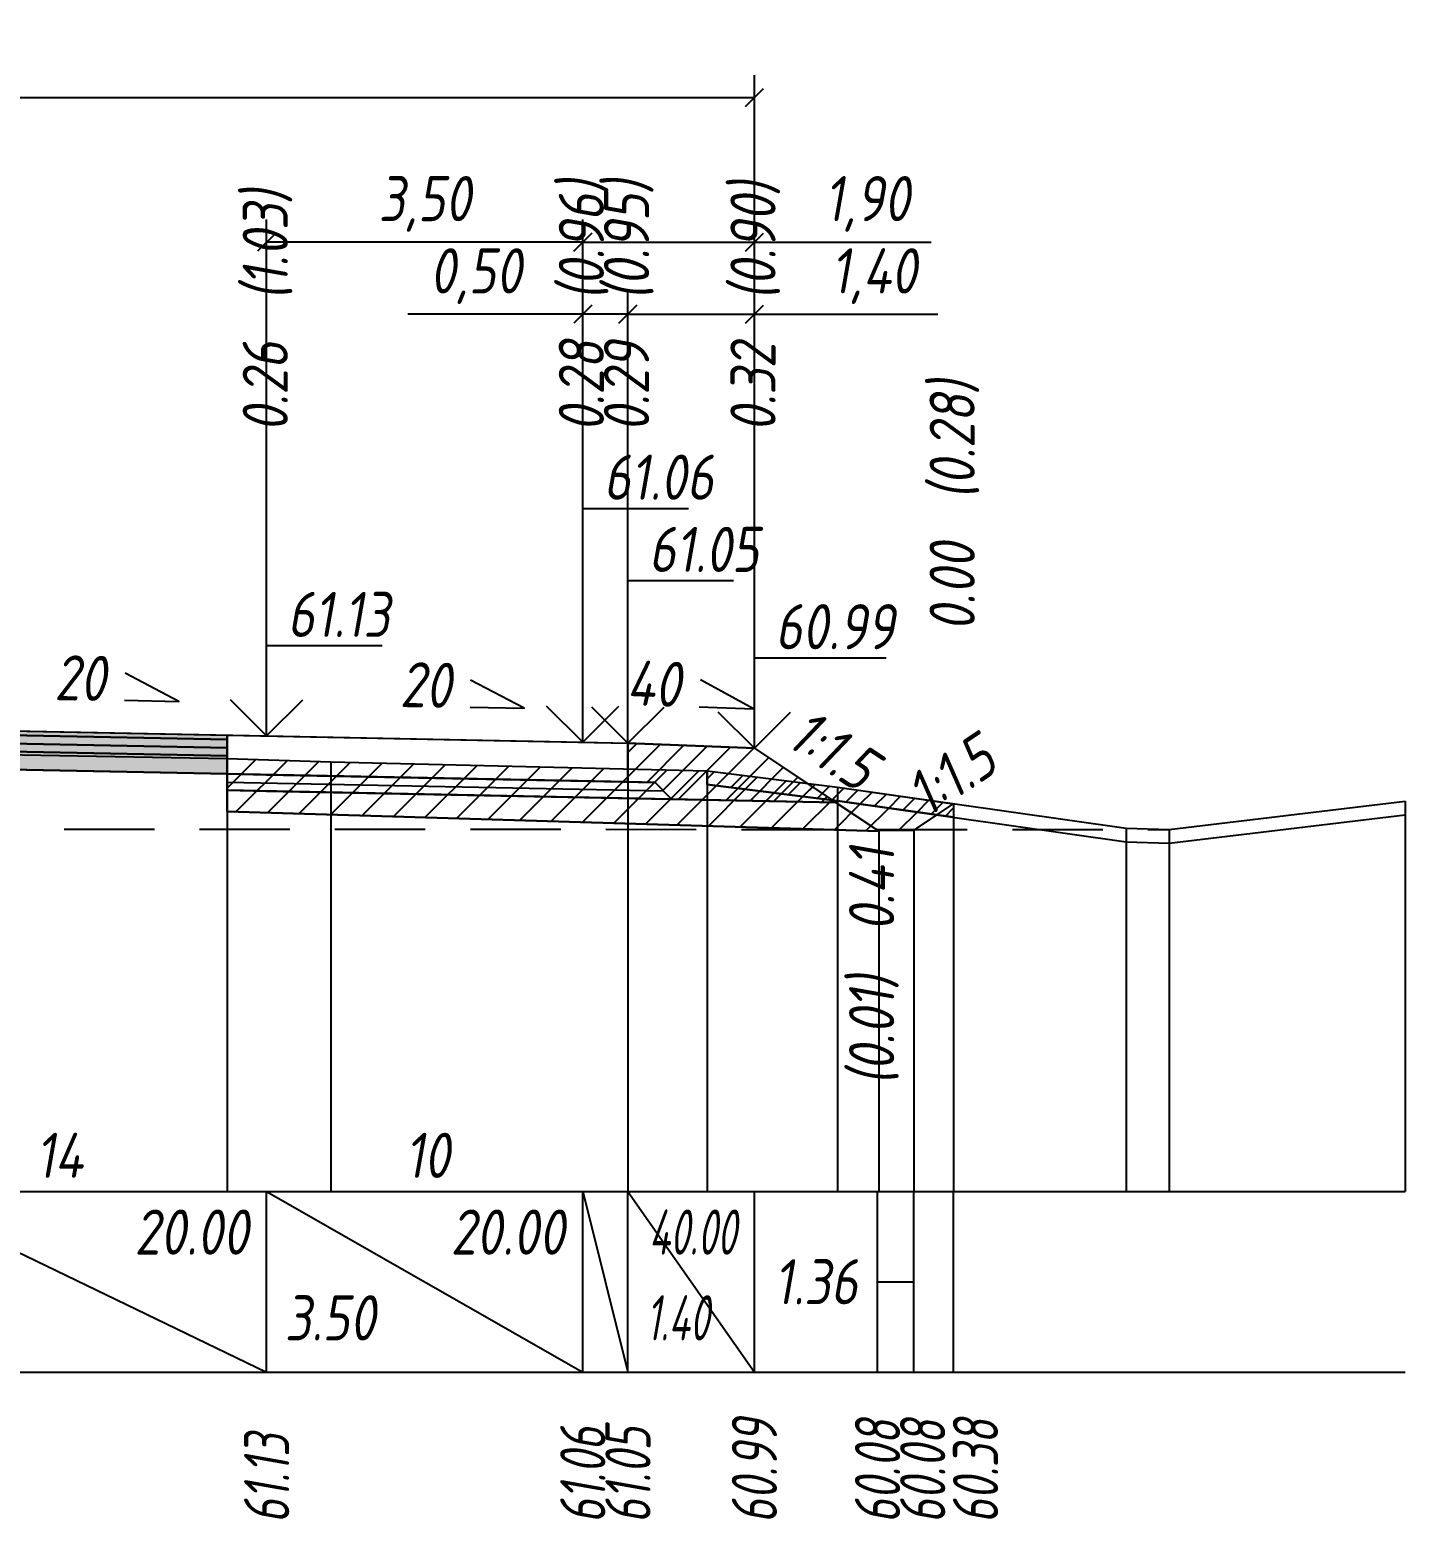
# Model space of a CAD drawing. Extents: x -717 to 1451, y -133302 to 233.
# Drawn here: x 167.1 to 243.2, y -59229.2 to -59146.7 of the extents above; entities that cross this region are included whole.
import ezdxf
from ezdxf.enums import TextEntityAlignment as Align

# ---------------------------------------------------------------- set-up
doc = ezdxf.new("R2010")
doc.units = 0
doc.linetypes.add('штриховая', pattern=[0.75, 0.5, -0.25])
for name, color, linetype in [('Интерполированный поперечник', 2, 'Continuous'), ('Код_514', 1, 'Continuous'), ('Контур_0', 7, 'Continuous'), ('Контур_2521', 7, 'Continuous'), ('Контур_2564', 7, 'Continuous'), ('Контур_2660', 7, 'Continuous'), ('Контур_2665', 7, 'Continuous'), ('Контур_400', 7, 'Continuous'), ('Контур_508', 7, 'Continuous'), ('Контур_512', 7, 'Continuous'), ('Контур_513', 7, 'Continuous'), ('Контур_818', 7, 'Continuous'), ('Красный поперечник', 1, 'Continuous'), ('Объём_2501', 7, 'Continuous'), ('Объём_2564', 7, 'Continuous'), ('Объём_2650', 7, 'Continuous'), ('Объём_2660', 7, 'Continuous'), ('Объём_2661', 7, 'Continuous'), ('Объём_2662', 7, 'Continuous'), ('Объём_2663', 7, 'Continuous'), ('Объём_2664', 7, 'Continuous'), ('Объём_2665', 7, 'Continuous'), ('Объём_2666', 7, 'Continuous'), ('Объём_2667', 7, 'Continuous'), ('Объём_2668', 7, 'Continuous'), ('Объём_2669', 7, 'Continuous'), ('Объём_2675', 7, 'Continuous'), ('Объём_2753', 7, 'Continuous'), ('Откосы', 7, 'Continuous'), ('Отметки покрытия', 7, 'Continuous'), ('Рабочие отметки', 7, 'Continuous'), ('Рабочие отметки доп.', 7, 'Continuous'), ('Слои выравнивания', 7, 'Continuous'), ('Таблица', 7, 'Continuous'), ('Уклоны проезжей части', 7, 'Continuous'), ('Черный поперечник', 3, 'Continuous')]:
    doc.layers.add(name, color=color, linetype=linetype)
for name, color, linetype, true_color in [('Контур_2540', 2, 'Continuous', 0xffff00), ('Контур_2560', 2, 'Continuous', 0xffff00), ('Контур_2561', 7, 'Continuous', 0xff8040), ('Контур_2562', 3, 'Continuous', 0x00ff00), ('Контур_2563', 7, 'Continuous', 0xff8000), ('Контур_2570', 7, 'Continuous', 0x80ff00), ('Контур_2725', 7, 'Continuous', 0x323232), ('Контур_2736', 4, 'Continuous', 0x00ffff), ('Контур_2737', 4, 'Continuous', 0x00ffff), ('Контур_2738', 4, 'Continuous', 0x00ffff), ('Контур_2739', 4, 'Continuous', 0x00ffff), ('Контур_2741', 4, 'Continuous', 0x00ffff), ('Контур_2742', 4, 'Continuous', 0x00ffff), ('Контур_2743', 4, 'Continuous', 0x00ffff), ('Контур_2744', 7, 'Continuous', 0xa4ffff), ('Контур_2745', 7, 'Continuous', 0xa4ffff), ('Контур_2747', 4, 'Continuous', 0x00ffff), ('Контур_2748', 4, 'Continuous', 0x00ffff), ('Контур_2749', 4, 'Continuous', 0x00ffff), ('Контур_2750', 4, 'Continuous', 0x00ffff), ('Контур_2751', 4, 'Continuous', 0x00ffff), ('Контур_2752', 4, 'Continuous', 0x00ffff), ('Контур_2760', 7, 'Continuous', 0x323232), ('Контур_2761', 7, 'Continuous', 0x323232), ('Контур_2762', 7, 'Continuous', 0x323232), ('Контур_2763', 7, 'Continuous', 0x323232), ('Контур_402', 7, 'Continuous', 0xff6464), ('Контур_703', 4, 'Continuous', 0x00ffff), ('Контур_705', 4, 'Continuous', 0x00ffff), ('Контур_707', 4, 'Continuous', 0x00ffff), ('Контур_720', 131, 'Continuous', 0xaaffff), ('Объём_2500', 7, 'Continuous', 0xc0c0c0), ('Объём_2520', 7, 'Continuous', 0x80ffff), ('Объём_2540', 2, 'Continuous', 0xffff00), ('Объём_2560', 2, 'Continuous', 0xffff00), ('Объём_2561', 7, 'Continuous', 0xff8040), ('Объём_2562', 3, 'Continuous', 0x00ff00), ('Объём_2563', 7, 'Continuous', 0xff8000), ('Объём_2570', 7, 'Continuous', 0x80ff00), ('Объём_2600', 7, 'Continuous', 0x808000), ('Объём_2746', 2, 'Continuous', 0xffff00)]:
    doc.layers.add(name, color=color, linetype=linetype, true_color=true_color)
doc.styles.get("Standard").update_dxf_attribs({"font": 'txt', "height": 2.5})
doc.styles.add('М', font='romand.shx', dxfattribs={"width": 0.8, "oblique": 10, "height": 2.5})
doc.dimstyles.new('ISO-25', dxfattribs={"dimtxt": 2.5, "dimasz": 2.5, "dimexe": 1.25, "dimexo": 0.625, "dimtad": 1, "dimtxsty": 'Standard', "dimcen": 2.5, "dimadec": 0, "dimazin": 0, "dimtfac": 1, "dimtmove": 0, "dimatfit": 3, "dimfxl": 1, "dimarcsym": 0})

# ---------------------------------------------------------------- blocks, each defined once
blk = doc.blocks.new('_Oblique')
at = {"color": 0, "linetype": 'ByBlock', "lineweight": -2}
blk.add_line((-0.5, -0.5), (0.5, 0.5), dxfattribs=at)
blk = doc.blocks.new('*D1414')
at = {"color": 0, "lineweight": -2, "transparency": 16777216}
for p, q in [((200.194, -59185.613), (200.194, -59161.173)), ((207.194, -59185.893), (207.194, -59161.173)), ((200.194, -59162.423), (207.194, -59162.423)), ((207.194, -59162.423), (217.354, -59162.423))]:
    blk.add_line(p, q, dxfattribs=at)
at = {"layer": 'Defpoints', "color": 0, "transparency": 16777216}
for p in [(207.194, -59162.423), (200.194, -59186.238), (207.194, -59186.518)]:
    blk.add_point(p, dxfattribs=at)
at = {"color": 0, "lineweight": -2, "transparency": 16777216, "rotation": 180}
blk.add_blockref('_Oblique', (200.194, -59162.423), dxfattribs=at)
at = {"color": 0, "lineweight": -2, "transparency": 16777216}
blk.add_blockref('_Oblique', (207.194, -59162.423), dxfattribs=at)
at = {"color": 0, "transparency": 16777216, "insert": (213.814, -59160.31), "char_height": 2.5, "width": 8.75, "attachment_point": 5, "style": 'М'}
blk.add_mtext('1,40', dxfattribs=at)
blk = doc.blocks.new('*D1416')
at = {"color": 0, "lineweight": -2, "transparency": 16777216}
for p, q in [((197.694, -59185.563), (197.694, -59161.173)), ((200.194, -59185.613), (200.194, -59161.173)), ((197.694, -59162.423), (188.012, -59162.423)), ((200.194, -59162.423), (197.694, -59162.423))]:
    blk.add_line(p, q, dxfattribs=at)
at = {"layer": 'Defpoints', "color": 0, "transparency": 16777216}
for p in [(200.194, -59162.423), (197.694, -59186.188), (200.194, -59186.238)]:
    blk.add_point(p, dxfattribs=at)
at = {"color": 0, "lineweight": -2, "transparency": 16777216, "rotation": 180}
blk.add_blockref('_Oblique', (197.694, -59162.423), dxfattribs=at)
at = {"color": 0, "lineweight": -2, "transparency": 16777216}
blk.add_blockref('_Oblique', (200.194, -59162.423), dxfattribs=at)
at = {"color": 0, "transparency": 16777216, "insert": (191.773, -59160.31), "char_height": 2.5, "width": 9.16667, "attachment_point": 5, "style": 'М'}
blk.add_mtext('0,50', dxfattribs=at)
blk = doc.blocks.new('*D1418')
at = {"color": 0, "lineweight": -2, "transparency": 16777216}
for p, q in [((180.194, -59185.213), (180.194, -59157.173)), ((197.694, -59185.563), (197.694, -59157.173)), ((197.694, -59158.423), (180.194, -59158.423))]:
    blk.add_line(p, q, dxfattribs=at)
at = {"layer": 'Defpoints', "color": 0, "transparency": 16777216}
for p in [(180.194, -59158.423), (180.194, -59185.838), (197.694, -59186.188)]:
    blk.add_point(p, dxfattribs=at)
at = {"color": 0, "lineweight": -2, "transparency": 16777216, "rotation": 180}
blk.add_blockref('_Oblique', (180.194, -59158.423), dxfattribs=at)
at = {"color": 0, "lineweight": -2, "transparency": 16777216}
blk.add_blockref('_Oblique', (197.694, -59158.423), dxfattribs=at)
at = {"color": 0, "transparency": 16777216, "insert": (188.944, -59156.31), "char_height": 2.5, "width": 9.58333, "attachment_point": 5, "style": 'М'}
blk.add_mtext('3,50', dxfattribs=at)
blk = doc.blocks.new('*D1419')
at = {"color": 0, "lineweight": -2, "transparency": 16777216}
for p, q in [((197.694, -59185.563), (197.694, -59157.173)), ((207.194, -59185.893), (207.194, -59157.173)), ((197.694, -59158.423), (207.194, -59158.423)), ((207.194, -59158.423), (216.979, -59158.423))]:
    blk.add_line(p, q, dxfattribs=at)
at = {"layer": 'Defpoints', "color": 0, "transparency": 16777216}
for p in [(197.694, -59158.423), (197.694, -59186.188), (207.194, -59186.518)]:
    blk.add_point(p, dxfattribs=at)
at = {"color": 0, "lineweight": -2, "transparency": 16777216, "rotation": 180}
blk.add_blockref('_Oblique', (197.694, -59158.423), dxfattribs=at)
at = {"color": 0, "lineweight": -2, "transparency": 16777216}
blk.add_blockref('_Oblique', (207.194, -59158.423), dxfattribs=at)
at = {"color": 0, "transparency": 16777216, "insert": (213.439, -59156.31), "char_height": 2.5, "width": 8.75, "attachment_point": 5, "style": 'М'}
blk.add_mtext('1,90', dxfattribs=at)
blk = doc.blocks.new('*D1421')
at = {"color": 0, "lineweight": -2, "transparency": 16777216}
for p, q in [((111.694, -59185.893), (111.694, -59149.173)), ((207.194, -59185.893), (207.194, -59149.173)), ((111.694, -59150.423), (207.194, -59150.423))]:
    blk.add_line(p, q, dxfattribs=at)
at = {"layer": 'Defpoints', "color": 0, "transparency": 16777216}
for p in [(207.194, -59150.423), (111.694, -59186.518), (207.194, -59186.518)]:
    blk.add_point(p, dxfattribs=at)
at = {"color": 0, "lineweight": -2, "transparency": 16777216, "rotation": 180}
blk.add_blockref('_Oblique', (111.694, -59150.423), dxfattribs=at)
at = {"color": 0, "lineweight": -2, "transparency": 16777216}
blk.add_blockref('_Oblique', (207.194, -59150.423), dxfattribs=at)
at = {"color": 0, "transparency": 16777216, "insert": (159.444, -59148.31), "char_height": 2.5, "width": 10.41667, "attachment_point": 5, "style": 'М'}
blk.add_mtext('19,10', dxfattribs=at)

msp = doc.modelspace()

# ---------------------------------------------------------------- hatches: boundary and pattern name
at = {"layer": 'Объём_2563'}
h = msp.add_hatch(dxfattribs=at)
h.set_pattern_fill('ANSI31', color=256, scale=0.3)
h.paths.add_polyline_path([(202.612, -59189.274), (201.694, -59188.355), (200.194, -59188.325), (200.194, -59186.175), (207.194, -59186.455), (211.694, -59189.455)])
at = {"layer": 'Объём_2570'}
h = msp.add_hatch(dxfattribs=at)
h.set_pattern_fill('ANSI31', color=256, scale=0.2)
h.paths.add_polyline_path([(218.221, -59190.277), (211.795, -59189.362), (204.571, -59188.463), (204.571, -59187.713), (211.795, -59188.612), (218.221, -59189.527)])
at = {"layer": 'Объём_2600'}
h = msp.add_hatch(dxfattribs=at)
h.set_pattern_fill('ANSI31', color=6, scale=0.4)
h.paths.add_polyline_path([(214.085, -59191), (214.085, -59191.05), (178.001, -59189.967), (178.001, -59187.026), (183.747, -59187.209), (204.571, -59187.713), (204.571, -59188.463), (211.795, -59189.362), (217.294, -59190.145), (216.011, -59191)])
at = {"layer": 'Слои выравнивания'}
for color, points in [(2, [(159.444, -59185.36), (160.448, -59185.38), (178.001, -59185.731), (178.001, -59185.981), (160.448, -59185.63), (159.444, -59185.61)]), (3, [(159.444, -59185.61), (160.448, -59185.63), (178.001, -59185.981), (178.001, -59186.431), (160.448, -59186.08), (159.444, -59186.06)]), (4, [(159.444, -59186.06), (160.448, -59186.08), (178.001, -59186.431), (178.001, -59186.881), (160.448, -59186.53), (159.444, -59186.51)]), (5, [(159.444, -59186.51), (160.448, -59186.53), (178.001, -59186.881), (178.001, -59187.881), (160.448, -59187.53), (159.444, -59187.51)])]:
    msp.add_hatch(color=color, dxfattribs=at).paths.add_polyline_path(points)

# ---------------------------------------------------------------- linework, layer by layer
at = {"layer": 'Интерполированный поперечник', "linetype": 'штриховая', "ltscale": 10, "flags": 128}
msp.add_lwpolyline([(93.977, -59190.915), (230.156, -59190.955)], dxfattribs=at)
at = {"layer": 'Код_514'}
for p, q in [((159.444, -59211), (180.194, -59221)), ((180.194, -59221), (180.194, -59211)), ((180.194, -59211), (197.694, -59221)), ((197.694, -59221), (197.694, -59211)), ((197.694, -59211), (200.194, -59221)), ((200.194, -59221), (200.194, -59211)), ((200.194, -59211), (207.194, -59221)), ((207.194, -59221), (207.194, -59211)), ((214.011, -59221), (214.011, -59211)), ((216.011, -59221), (216.011, -59211)), ((218.221, -59221), (218.221, -59211)), ((214.011, -59216), (216.011, -59216))]:
    msp.add_line(p, q, dxfattribs=at)
at = {"layer": 'Контур_0', "flags": 128}
for points in [[(178.001, -59185.731), (200.194, -59186.175), (200.194, -59188.325), (178.001, -59187.881), (178.001, -59185.731), (178.001, -59185.731)], [(207.194, -59186.455), (210.115, -59188.403), (210.115, -59188.403), (210.115, -59188.403), (210.115, -59188.403), (210.115, -59188.403), (210.115, -59188.403), (210.115, -59188.403), (210.115, -59188.403), (210.115, -59188.403), (210.115, -59188.403), (210.115, -59188.403), (210.115, -59188.403), (210.115, -59188.403), (210.115, -59188.403), (214.011, -59191)], [(207.194, -59186.455), (210.115, -59188.403), (210.115, -59188.403), (210.115, -59188.403), (210.115, -59188.403), (210.115, -59188.403), (210.115, -59188.403), (210.115, -59188.403), (210.115, -59188.403), (210.115, -59188.403), (210.115, -59188.403), (210.115, -59188.403), (210.115, -59188.403), (210.115, -59188.403), (210.115, -59188.403), (214.011, -59191), (216.011, -59191), (218.221, -59189.527), (218.221, -59189.527), (218.221, -59189.527), (218.221, -59189.527), (218.221, -59189.527), (218.221, -59189.527), (218.221, -59189.527), (218.221, -59189.527), (218.221, -59189.527), (218.221, -59189.527), (218.221, -59189.527), (218.221, -59189.527), (218.221, -59189.527)], [(180.194, -59187.925), (201.694, -59188.355), (202.612, -59189.274), (178.001, -59188.781), (178.001, -59187.881), (180.194, -59187.925), (180.194, -59187.925)], [(200.194, -59188.325), (201.694, -59188.355), (202.612, -59189.274), (211.694, -59189.455)]]:
    msp.add_lwpolyline(points, dxfattribs=at)
at = {"layer": 'Контур_2521', "color": 250, "flags": 128}
msp.add_lwpolyline([(178.001, -59188.331), (202.153, -59188.815)], dxfattribs=at)
at = {"layer": 'Контур_2540', "flags": 128}
msp.add_lwpolyline([(180.194, -59188.825), (211.694, -59189.455), (214.085, -59191.05), (178.001, -59189.967), (178.001, -59188.781), (180.194, -59188.825), (180.194, -59188.825)], dxfattribs=at)
at = {"layer": 'Контур_2560', "flags": 128}
msp.add_lwpolyline([(200.194, -59186.175), (207.194, -59186.455), (207.194, -59186.455), (207.194, -59186.455)], dxfattribs=at)
at = {"layer": 'Контур_2561', "flags": 128}
msp.add_lwpolyline([(200.194, -59186.175), (200.194, -59186.175), (207.194, -59186.455), (207.194, -59186.455), (200.194, -59186.175)], dxfattribs=at)
at = {"layer": 'Контур_2562', "flags": 128}
msp.add_lwpolyline([(207.194, -59186.455), (207.194, -59186.455), (207.194, -59186.455), (207.194, -59186.455), (207.194, -59186.455)], dxfattribs=at)
at = {"layer": 'Контур_2563', "flags": 128}
msp.add_lwpolyline([(202.612, -59189.274), (201.694, -59188.355), (200.194, -59188.325), (200.194, -59186.175), (207.194, -59186.455), (211.694, -59189.455), (202.612, -59189.274), (202.612, -59189.274)], dxfattribs=at)
at = {"layer": 'Контур_2564', "flags": 128}
msp.add_lwpolyline([(200.194, -59186.175), (207.194, -59186.455)], dxfattribs=at)
at = {"layer": 'Контур_2570', "flags": 128}
msp.add_lwpolyline([(80, -59191.62), (85.524, -59191.387), (87.96, -59191.546), (93.977, -59191.665), (93.977, -59191.665), (106.818, -59190.061), (111.019, -59189.43), (111.019, -59188.68), (127.642, -59187.536), (132.555, -59187.18), (137.901, -59187.063), (155.625, -59186.629), (159.444, -59186.694), (160.448, -59186.711), (178.001, -59187.026), (183.747, -59187.209), (204.571, -59187.713), (204.571, -59188.463), (211.795, -59189.362), (227.769, -59191.637), (230.156, -59191.705), (243.221, -59190.138)], dxfattribs=at)
at = {"layer": 'Контур_2660', "flags": 128}
msp.add_lwpolyline([(178.001, -59189.967), (214.085, -59191.05)], dxfattribs=at)
at = {"layer": 'Контур_2665', "flags": 128}
msp.add_lwpolyline([(207.194, -59186.455), (207.194, -59186.455)], dxfattribs=at)
at = {"layer": 'Контур_2725', "flags": 128}
msp.add_lwpolyline([(132.555, -59188.048), (137.901, -59187.941), (138.694, -59187.925), (155.625, -59187.587), (159.444, -59187.51), (160.448, -59187.53), (178.001, -59187.881)], dxfattribs=at)
at = {"layer": 'Контур_2736', "flags": 128}
for points in [[(207.194, -59186.455), (210.115, -59188.403)], [(210.115, -59188.403), (214.011, -59191)]]:
    msp.add_lwpolyline(points, dxfattribs=at)
at = {"layer": 'Контур_2737', "flags": 128}
msp.add_lwpolyline([(210.115, -59188.403), (210.115, -59188.403)], dxfattribs=at)
at = {"layer": 'Контур_2738', "flags": 128}
msp.add_lwpolyline([(210.115, -59188.403), (210.115, -59188.403)], dxfattribs=at)
at = {"layer": 'Контур_2739', "flags": 128}
msp.add_lwpolyline([(210.115, -59188.403), (210.115, -59188.403)], dxfattribs=at)
at = {"layer": 'Контур_2741', "flags": 128}
msp.add_lwpolyline([(218.221, -59189.527), (218.221, -59189.527)], dxfattribs=at)
at = {"layer": 'Контур_2742', "flags": 128}
msp.add_lwpolyline([(218.221, -59189.527), (218.221, -59189.527)], dxfattribs=at)
at = {"layer": 'Контур_2743', "flags": 128}
msp.add_lwpolyline([(218.221, -59189.527), (218.221, -59189.527)], dxfattribs=at)
at = {"layer": 'Контур_2744', "flags": 128}
msp.add_lwpolyline([(218.221, -59189.527), (218.221, -59189.527)], dxfattribs=at)
msp.add_lwpolyline([(218.221, -59189.527), (218.221, -59189.527)], dxfattribs=at)
msp.add_lwpolyline([(218.221, -59189.527), (218.221, -59189.527)], dxfattribs=at)
msp.add_lwpolyline([(218.221, -59189.527), (218.221, -59189.527)], dxfattribs=at)
msp.add_lwpolyline([(218.221, -59189.527), (218.221, -59189.527)], dxfattribs=at)
msp.add_lwpolyline([(218.221, -59189.527), (218.221, -59189.527)], dxfattribs=at)
at = {"layer": 'Контур_2745', "flags": 128}
msp.add_lwpolyline([(210.115, -59188.403), (210.115, -59188.403)], dxfattribs=at)
msp.add_lwpolyline([(210.115, -59188.403), (210.115, -59188.403)], dxfattribs=at)
msp.add_lwpolyline([(210.115, -59188.403), (210.115, -59188.403)], dxfattribs=at)
msp.add_lwpolyline([(210.115, -59188.403), (210.115, -59188.403)], dxfattribs=at)
msp.add_lwpolyline([(210.115, -59188.403), (210.115, -59188.403)], dxfattribs=at)
msp.add_lwpolyline([(210.115, -59188.403), (210.115, -59188.403)], dxfattribs=at)
at = {"layer": 'Контур_2747', "flags": 128}
msp.add_lwpolyline([(210.115, -59188.403), (210.115, -59188.403)], dxfattribs=at)
at = {"layer": 'Контур_2748', "flags": 128}
msp.add_lwpolyline([(210.115, -59188.403), (210.115, -59188.403)], dxfattribs=at)
at = {"layer": 'Контур_2749', "flags": 128}
msp.add_lwpolyline([(210.115, -59188.403), (210.115, -59188.403)], dxfattribs=at)
at = {"layer": 'Контур_2750', "flags": 128}
msp.add_lwpolyline([(218.221, -59189.527), (218.221, -59189.527)], dxfattribs=at)
at = {"layer": 'Контур_2751', "flags": 128}
msp.add_lwpolyline([(218.221, -59189.527), (218.221, -59189.527)], dxfattribs=at)
at = {"layer": 'Контур_2752', "flags": 128}
msp.add_lwpolyline([(218.221, -59189.527), (218.221, -59189.527)], dxfattribs=at)
at = {"layer": 'Контур_2760', "flags": 128}
msp.add_lwpolyline([(132.555, -59185.898), (137.901, -59185.791), (138.694, -59185.775), (155.625, -59185.437), (159.444, -59185.36), (160.448, -59185.38), (178.001, -59185.731)], dxfattribs=at)
at = {"layer": 'Контур_2761', "flags": 128}
msp.add_lwpolyline([(132.555, -59186.148), (137.901, -59186.041), (138.694, -59186.025), (155.625, -59185.687), (159.444, -59185.61), (160.448, -59185.63), (178.001, -59185.981)], dxfattribs=at)
at = {"layer": 'Контур_2762', "flags": 128}
msp.add_lwpolyline([(132.555, -59186.598), (137.901, -59186.491), (138.694, -59186.475), (155.625, -59186.137), (159.444, -59186.06), (160.448, -59186.08), (178.001, -59186.431)], dxfattribs=at)
at = {"layer": 'Контур_2763', "flags": 128}
msp.add_lwpolyline([(132.555, -59187.048), (137.901, -59186.941), (138.694, -59186.925), (155.625, -59186.587), (159.444, -59186.51), (160.448, -59186.53), (178.001, -59186.881)], dxfattribs=at)
at = {"layer": 'Контур_400', "flags": 128}
msp.add_lwpolyline([(159.444, -59185.36), (180.194, -59185.775), (197.694, -59186.125), (197.694, -59186.125), (197.694, -59186.125), (197.694, -59186.125), (197.694, -59186.125), (197.694, -59186.125), (200.194, -59186.175)], dxfattribs=at)
at = {"layer": 'Контур_402', "flags": 128}
msp.add_lwpolyline([(105, -59191.044), (132.555, -59190.217), (132.555, -59188.048), (159.444, -59187.51), (178.001, -59187.881), (178.001, -59189.967), (214.085, -59191.05)], dxfattribs=at)
at = {"layer": 'Контур_508', "flags": 128}
msp.add_lwpolyline([(105, -59191.044), (132.555, -59190.217), (132.555, -59188.048), (159.444, -59187.51), (178.001, -59187.881), (178.001, -59189.967), (214.085, -59191.05), (214.085, -59191), (216.011, -59191), (218.221, -59189.527)], dxfattribs=at)
at = {"layer": 'Контур_512', "flags": 128}
msp.add_lwpolyline([(178.001, -59189.967), (214.085, -59191.05), (214.085, -59191), (216.011, -59191), (218.221, -59189.527)], dxfattribs=at)
at = {"layer": 'Контур_513', "flags": 128}
msp.add_lwpolyline([(105, -59191.044), (132.555, -59190.217), (132.555, -59188.048), (159.444, -59187.51), (178.001, -59187.881), (178.001, -59189.967), (214.085, -59191.05), (214.085, -59191), (216.011, -59191), (218.221, -59189.527)], dxfattribs=at)
at = {"layer": 'Контур_703', "flags": 128}
msp.add_lwpolyline([(207.194, -59186.455), (210.115, -59188.403)], dxfattribs=at)
at = {"layer": 'Контур_705', "flags": 128}
msp.add_lwpolyline([(210.115, -59188.403), (210.115, -59188.403)], dxfattribs=at)
at = {"layer": 'Контур_707', "flags": 128}
msp.add_lwpolyline([(216.011, -59191), (218.221, -59189.527)], dxfattribs=at)
at = {"layer": 'Контур_720', "flags": 128}
msp.add_lwpolyline([(214.011, -59191), (216.011, -59191)], dxfattribs=at)
at = {"layer": 'Контур_818', "flags": 128}
msp.add_lwpolyline([(105, -59190.288), (106.818, -59190.061), (111.019, -59189.43), (111.019, -59188.68), (127.642, -59187.536), (132.555, -59187.18), (137.901, -59187.063), (155.625, -59186.629), (159.444, -59186.694), (160.448, -59186.711), (178.001, -59187.026), (183.747, -59187.209), (204.571, -59187.713), (204.571, -59188.463), (211.795, -59189.362), (218.221, -59190.277)], dxfattribs=at)
at = {"layer": 'Красный поперечник'}
for p, q in [((159.444, -59185.36), (180.194, -59185.775)), ((180.194, -59185.775), (197.694, -59186.125)), ((197.694, -59186.125), (200.194, -59186.175)), ((200.194, -59186.175), (207.194, -59186.455)), ((207.194, -59186.455), (214.011, -59191)), ((216.011, -59191), (218.221, -59189.527)), ((218.221, -59189.527), (218.221, -59211)), ((178.001, -59189.967), (178.001, -59211)), ((214.011, -59191), (216.011, -59191)), ((214.085, -59191), (214.085, -59211)), ((214.085, -59191.05), (214.085, -59211)), ((216.011, -59191), (216.011, -59211))]:
    msp.add_line(p, q, dxfattribs=at)
at = {"layer": 'Объём_2500', "flags": 128}
msp.add_lwpolyline([(178.001, -59185.731), (200.194, -59186.175), (200.194, -59188.325), (178.001, -59187.881), (178.001, -59185.731), (178.001, -59185.731)], dxfattribs=at)
at = {"layer": 'Объём_2501', "flags": 128}
msp.add_lwpolyline([(159.444, -59185.36), (180.194, -59185.775), (197.694, -59186.125), (197.694, -59186.125), (197.694, -59186.125), (197.694, -59186.125), (197.694, -59186.125), (197.694, -59186.125), (200.194, -59186.175)], dxfattribs=at)
at = {"layer": 'Объём_2520', "color": 250, "flags": 128}
msp.add_lwpolyline([(180.194, -59187.925), (201.694, -59188.355), (202.612, -59189.274), (178.001, -59188.781), (178.001, -59187.881), (180.194, -59187.925), (180.194, -59187.925)], dxfattribs=at)
at = {"layer": 'Объём_2540', "flags": 128}
msp.add_lwpolyline([(180.194, -59188.825), (211.694, -59189.455), (214.085, -59191.05), (178.001, -59189.967), (178.001, -59188.781), (180.194, -59188.825), (180.194, -59188.825)], dxfattribs=at)
at = {"layer": 'Объём_2560', "flags": 128}
msp.add_lwpolyline([(200.194, -59186.175), (207.194, -59186.455), (207.194, -59186.455), (207.194, -59186.455)], dxfattribs=at)
at = {"layer": 'Объём_2561', "flags": 128}
msp.add_lwpolyline([(200.194, -59186.175), (200.194, -59186.175), (207.194, -59186.455), (207.194, -59186.455), (200.194, -59186.175)], dxfattribs=at)
at = {"layer": 'Объём_2562', "flags": 128}
msp.add_lwpolyline([(207.194, -59186.455), (207.194, -59186.455), (207.194, -59186.455), (207.194, -59186.455), (207.194, -59186.455)], dxfattribs=at)
at = {"layer": 'Объём_2563', "color": 250, "flags": 128}
msp.add_lwpolyline([(202.612, -59189.274), (201.694, -59188.355), (200.194, -59188.325), (200.194, -59186.175), (207.194, -59186.455), (211.694, -59189.455), (202.612, -59189.274), (202.612, -59189.274)], dxfattribs=at)
at = {"layer": 'Объём_2564', "flags": 128}
msp.add_lwpolyline([(200.194, -59186.175), (207.194, -59186.455)], dxfattribs=at)
at = {"layer": 'Объём_2570', "flags": 128}
msp.add_lwpolyline([(218.221, -59190.277), (211.795, -59189.362), (204.571, -59188.463), (204.571, -59187.713), (211.795, -59188.612), (218.221, -59189.527), (218.221, -59190.277), (218.221, -59190.277)], dxfattribs=at)
at = {"layer": 'Объём_2650', "color": 6, "flags": 128}
msp.add_lwpolyline([(214.085, -59191), (214.085, -59191.05), (178.001, -59189.967), (178.001, -59187.026), (183.747, -59187.209), (204.571, -59187.713), (204.571, -59188.463), (211.795, -59189.362), (217.294, -59190.145), (216.011, -59191), (214.085, -59191), (214.085, -59191)], dxfattribs=at)
at = {"layer": 'Объём_2660', "flags": 128}
msp.add_lwpolyline([(178.001, -59189.967), (214.085, -59191.05)], dxfattribs=at)
at = {"layer": 'Объём_2661', "flags": 128}
msp.add_lwpolyline([(207.194, -59186.455), (210.115, -59188.403), (214.011, -59191)], dxfattribs=at)
at = {"layer": 'Объём_2662', "flags": 128}
msp.add_lwpolyline([(216.011, -59191), (218.221, -59189.527)], dxfattribs=at)
at = {"layer": 'Объём_2663', "flags": 128}
msp.add_lwpolyline([(214.011, -59191), (216.011, -59191)], dxfattribs=at)
at = {"layer": 'Объём_2664', "flags": 128}
msp.add_lwpolyline([(214.011, -59191), (216.011, -59191)], dxfattribs=at)
at = {"layer": 'Объём_2665', "flags": 128}
msp.add_lwpolyline([(207.194, -59186.455), (207.194, -59186.455)], dxfattribs=at)
at = {"layer": 'Объём_2666', "flags": 128}
for points in [[(207.194, -59186.455), (210.115, -59188.403)], [(210.115, -59188.403), (214.011, -59191)]]:
    msp.add_lwpolyline(points, dxfattribs=at)
at = {"layer": 'Объём_2667', "flags": 128}
for points in [[(210.115, -59188.403), (210.115, -59188.403)], [(218.221, -59189.527), (218.221, -59189.527)]]:
    msp.add_lwpolyline(points, dxfattribs=at)
at = {"layer": 'Объём_2668', "flags": 128}
for points in [[(210.115, -59188.403), (210.115, -59188.403)], [(218.221, -59189.527), (218.221, -59189.527)]]:
    msp.add_lwpolyline(points, dxfattribs=at)
at = {"layer": 'Объём_2669', "flags": 128}
for points in [[(210.115, -59188.403), (210.115, -59188.403)], [(218.221, -59189.527), (218.221, -59189.527)]]:
    msp.add_lwpolyline(points, dxfattribs=at)
at = {"layer": 'Объём_2675', "flags": 128}
for points in [[(210.115, -59188.403), (210.115, -59188.403)], [(210.115, -59188.403), (210.115, -59188.403)], [(210.115, -59188.403), (210.115, -59188.403)], [(210.115, -59188.403), (210.115, -59188.403)], [(210.115, -59188.403), (210.115, -59188.403)], [(210.115, -59188.403), (210.115, -59188.403)], [(218.221, -59189.527), (218.221, -59189.527)], [(218.221, -59189.527), (218.221, -59189.527)], [(218.221, -59189.527), (218.221, -59189.527)], [(218.221, -59189.527), (218.221, -59189.527)], [(218.221, -59189.527), (218.221, -59189.527)], [(218.221, -59189.527), (218.221, -59189.527)]]:
    msp.add_lwpolyline(points, dxfattribs=at)
at = {"layer": 'Объём_2746', "flags": 128}
msp.add_lwpolyline([(214.011, -59191), (214.085, -59191), (214.085, -59191.05), (178.001, -59189.967), (178.001, -59187.026), (183.747, -59187.209), (204.571, -59187.713), (204.571, -59188.463), (211.498, -59189.325), (214.011, -59191), (214.011, -59191)], dxfattribs=at)
at = {"layer": 'Объём_2753', "flags": 128}
msp.add_lwpolyline([(178.001, -59185.731), (178.001, -59185.731)], dxfattribs=at)
at = {"layer": 'Откосы', "color": 1, "flags": 128}
for points in [[(172.332, -59183.801), (175.332, -59183.861), (172.362, -59182.301)], [(191.457, -59184.184), (194.457, -59184.244), (191.487, -59182.684)], [(204.144, -59184.158), (207.142, -59184.278), (204.204, -59182.659)]]:
    msp.add_lwpolyline(points, dxfattribs=at)
at = {"layer": 'Отметки покрытия', "color": 1}
for p, q in [((197.694, -59186.125), (197.694, -59173.175)), ((197.694, -59173.175), (203.544, -59173.175)), ((200.194, -59186.175), (200.194, -59177.175)), ((200.194, -59177.175), (206.044, -59177.175)), ((180.194, -59185.775), (180.194, -59180.775)), ((180.194, -59180.775), (186.594, -59180.775)), ((207.194, -59186.455), (207.194, -59181.455)), ((207.194, -59181.455), (214.494, -59181.455)), ((180.194, -59185.775), (178.194, -59183.775)), ((180.194, -59185.775), (182.194, -59183.775)), ((197.694, -59186.125), (195.694, -59184.125)), ((197.694, -59186.125), (199.694, -59184.125)), ((200.194, -59186.175), (198.194, -59184.175)), ((200.194, -59186.175), (202.194, -59184.175)), ((207.194, -59186.455), (205.194, -59184.455)), ((207.194, -59186.455), (209.194, -59184.455))]:
    msp.add_line(p, q, dxfattribs=at)
at = {"layer": 'Слои выравнивания'}
for p, q in [((178.001, -59185.731), (178.001, -59211)), ((200.194, -59186.175), (200.194, -59211))]:
    msp.add_line(p, q, dxfattribs=at)
at = {"layer": 'Слои выравнивания', "color": 2, "flags": 128}
msp.add_lwpolyline([(159.444, -59185.36), (160.448, -59185.38), (178.001, -59185.731), (178.001, -59185.981), (160.448, -59185.63), (159.444, -59185.61)], close=True, dxfattribs=at)
at = {"layer": 'Слои выравнивания', "color": 3, "flags": 128}
msp.add_lwpolyline([(159.444, -59185.61), (160.448, -59185.63), (178.001, -59185.981), (178.001, -59186.431), (160.448, -59186.08), (159.444, -59186.06)], close=True, dxfattribs=at)
at = {"layer": 'Слои выравнивания', "color": 4, "flags": 128}
msp.add_lwpolyline([(159.444, -59186.06), (160.448, -59186.08), (178.001, -59186.431), (178.001, -59186.881), (160.448, -59186.53), (159.444, -59186.51)], close=True, dxfattribs=at)
at = {"layer": 'Слои выравнивания', "color": 5, "flags": 128}
msp.add_lwpolyline([(159.444, -59186.51), (160.448, -59186.53), (178.001, -59186.881), (178.001, -59187.881), (160.448, -59187.53), (159.444, -59187.51)], close=True, dxfattribs=at)
at = {"layer": 'Таблица'}
for p, q in [((80, -59211), (243.221, -59211)), ((80, -59221), (243.221, -59221))]:
    msp.add_line(p, q, dxfattribs=at)
at = {"layer": 'Черный поперечник', "color": 7}
for p, q in [((178.001, -59187.026), (178.001, -59211)), ((183.747, -59187.209), (183.747, -59211)), ((204.571, -59187.713), (204.571, -59211)), ((211.795, -59188.612), (211.795, -59211)), ((243.221, -59189.388), (243.221, -59211)), ((227.769, -59190.887), (227.769, -59211)), ((230.156, -59190.955), (230.156, -59211))]:
    msp.add_line(p, q, dxfattribs=at)
at = {"layer": 'Черный поперечник', "flags": 128}
msp.add_lwpolyline([(80, -59190.87), (85.524, -59190.637), (87.96, -59190.796), (93.977, -59190.915), (106.818, -59189.311), (111.019, -59188.68), (127.642, -59187.536), (132.555, -59187.18), (137.901, -59187.063), (155.625, -59186.629), (159.444, -59186.694), (160.448, -59186.711), (178.001, -59187.026), (183.747, -59187.209), (204.571, -59187.713), (211.795, -59188.612), (227.769, -59190.887), (230.156, -59190.955), (243.221, -59189.388)], dxfattribs=at)

# ---------------------------------------------------------------- texts
at = {"layer": 'Код_514', "style": 'М', "oblique": 10}
for s, width, p in [('20.00', 0.8, (179.194, -59212)), ('20.00', 0.8, (196.694, -59212)), ('40.00', 0.6, (206.194, -59212))]:
    msp.add_text(s, height=2.5, dxfattribs=dict(at, width=width)).set_placement(p, align=Align.TOP_RIGHT)
at = {"layer": 'Код_514', "style": 'М', "oblique": 10, "width": 0.8}
msp.add_text('1.36', height=2.5, dxfattribs=at).set_placement((210.602, -59216), align=Align.MIDDLE_CENTER)
at = {"layer": 'Код_514', "style": 'М', "oblique": 10}
for s, width, p in [('3.50', 0.8, (181.194, -59220)), ('1.40', 0.6, (201.194, -59220))]:
    msp.add_text(s, height=2.5, dxfattribs=dict(at, width=width)).set_placement(p, align=Align.BOTTOM_LEFT)
at = {"layer": 'Код_514', "style": 'М', "oblique": 10, "width": 0.7}
for s, p in [('60.99', (207.194, -59229.382)), ('60.08', (214.011, -59229.382)), ('60.08', (216.511, -59229.382)), ('60.38', (219.436, -59229.382)), ('61.13', (180.194, -59229.382)), ('61.06', (197.694, -59229.382)), ('61.05', (200.194, -59229.382))]:
    msp.add_text(s, height=2.5, rotation=90, dxfattribs=at).set_placement(p, align=Align.MIDDLE_LEFT)
at = {"layer": 'Отметки покрытия', "color": 1, "style": 'М', "oblique": 10, "width": 0.8}
for s, p in [('61.06', (198.835, -59173.444)), ('61.05', (201.335, -59177.444)), ('61.13', (181.335, -59181.044)), ('60.99', (208.335, -59181.724))]:
    msp.add_text(s, height=2.5, dxfattribs=at).set_placement(p, align=Align.BOTTOM_LEFT)
at = {"layer": 'Рабочие отметки', "color": 1, "style": 'М', "oblique": 10, "width": 0.8}
for s, p in [('0.26', (180.116, -59168.925)), ('0.28', (197.616, -59168.925)), ('0.29', (200.116, -59168.925)), ('0.32', (207.116, -59168.925)), ('0.00', (218.142, -59179.958))]:
    msp.add_text(s, height=2.5, rotation=90, dxfattribs=at).set_placement(p, align=Align.MIDDLE_LEFT)
msp.add_text('0.41', height=2.5, rotation=90, dxfattribs=at).set_placement((213.683, -59191.931), align=Align.MIDDLE_RIGHT)
at = {"layer": 'Рабочие отметки доп.', "color": 1, "style": 'М', "oblique": 10, "width": 0.8}
for s, p in [('(0.96)', (197.616, -59161.625)), ('(0.95)', (200.116, -59161.625)), ('(0.90)', (207.116, -59161.625)), ('(1.03)', (180.116, -59161.625)), ('(0.28)', (218.142, -59172.658))]:
    msp.add_text(s, height=2.5, rotation=90, dxfattribs=at).set_placement(p, align=Align.MIDDLE_LEFT)
msp.add_text('(0.01)', height=2.5, rotation=90, dxfattribs=at).set_placement((213.683, -59199.031), align=Align.MIDDLE_RIGHT)
at = {"layer": 'Слои выравнивания', "style": 'М', "oblique": 10, "width": 0.8}
for s, p in [('14', (168.722, -59211)), ('10', (189.097, -59211))]:
    msp.add_text(s, height=2.5, dxfattribs=at).set_placement(p, align=Align.BOTTOM_CENTER)
at = {"layer": 'Уклоны проезжей части', "color": 1, "style": 'М', "oblique": 10, "width": 0.8}
for s, rotation, p in [('20', 358.85423, (169.839, -59184.568)), ('20', 358.85423, (188.964, -59184.951)), ('40', 357.70938, (201.552, -59184.874)), ('1:1.5', 326.30994, (210.479, -59188.22)), ('1:1.5', 33.69007, (219.214, -59189.608))]:
    msp.add_text(s, height=2.5, rotation=rotation, dxfattribs=at).set_placement(p, align=Align.BOTTOM_CENTER)

# ---------------------------------------------------------------- dimensions: what is measured, and where the dimension line sits
at = {"color": 5}
dim = msp.add_linear_dim(base=(207.194, -59150.423), p1=(111.694, -59186.518), p2=(207.194, -59186.518), angle=180, dimstyle='ISO-25', override={"dimasz": 1, "dimlfac": 0.2, "dimzin": 0, "dimtxsty": 'М', "dimblk1": 'Oblique', "dimblk2": 'Oblique', "dimsah": 1}, dxfattribs=at)
dim.commit()
dim.dimension.update_dxf_attribs({"geometry": '*D1421', "text_midpoint": (159.444, -59148.31)})
dim = msp.add_linear_dim(base=(180.194, -59158.423), p1=(197.694, -59186.188), p2=(180.194, -59185.838), dimstyle='ISO-25', override={"dimasz": 1, "dimlfac": 0.2, "dimzin": 0, "dimtxsty": 'М', "dimblk1": 'Oblique', "dimblk2": 'Oblique', "dimsah": 1}, dxfattribs=at)
dim.commit()
dim.dimension.update_dxf_attribs({"geometry": '*D1418', "text_midpoint": (188.944, -59156.31)})
dim = msp.add_linear_dim(base=(197.694, -59158.423), p1=(207.194, -59186.518), p2=(197.694, -59186.188), dimstyle='ISO-25', override={"dimasz": 1, "dimlfac": 0.2, "dimzin": 0, "dimtxsty": 'М', "dimblk1": 'Oblique', "dimblk2": 'Oblique', "dimsah": 1}, dxfattribs=at)
dim.commit()
dim.dimension.update_dxf_attribs({"geometry": '*D1419', "text_midpoint": (213.439, -59158.423), "dimtype": 160})
for base, p1, p2, picture, middle in [((200.194, -59162.423), (197.694, -59186.188), (200.194, -59186.238), '*D1416', (191.773, -59162.423)), ((207.194, -59162.423), (200.194, -59186.238), (207.194, -59186.518), '*D1414', (213.814, -59162.423))]:
    dim = msp.add_linear_dim(base=base, p1=p1, p2=p2, angle=180, dimstyle='ISO-25', override={"dimasz": 1, "dimlfac": 0.2, "dimzin": 0, "dimtxsty": 'М', "dimblk1": 'Oblique', "dimblk2": 'Oblique', "dimsah": 1}, dxfattribs=at)
    dim.commit()
    dim.dimension.update_dxf_attribs({"geometry": picture, "text_midpoint": middle, "dimtype": 160})

doc.saveas('drawing.dxf')
